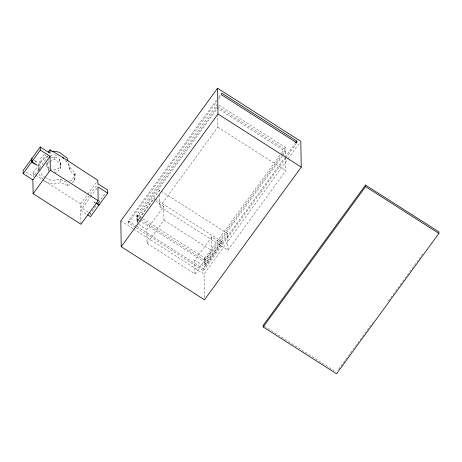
<?xml version="1.0" encoding="UTF-8"?>
<svg xmlns="http://www.w3.org/2000/svg" width="462" height="462" viewBox="0 0 462 462"><rect width="100%" height="100%" fill="white"/><g stroke="black" fill="none" stroke-linecap="round" stroke-linejoin="round"><path stroke-width="0.35" stroke-dasharray="2.31 1.73" d="M54.118 172.031L56.97 172.205L60.782 168.364L60.949 163.923L59.338 159.009L54.389 156.78L51.103 157.727M72.107 182.657L74.775 180.451L75.196 172.979L69.548 167.157L68.33 162.312M39.149 169.987L39.547 163.508L46.061 154.926M49.116 171.725L46.783 165.708L48.758 159.679M38.508 170.773L38.138 167.232L41.066 157.802A15.529 14.536 -1 0 1 46.229 153.355M60.949 163.923L58.559 168.561L53.303 170.08L51.449 169.231M74.775 180.451L74.255 174.659L75.196 172.979L72.112 180.48L69.56 181M47.996 156.127L33.801 176.328L32.796 173.319L39.547 163.508L45.368 157.34L47.95 156.502M88.184 212.087L80.723 207.328L80.671 203.863L97.84 180.319M80.723 207.328L97.476 184.355M80.977 223.573L80.775 210.412L90.408 197.205M90.823 196.627L97.107 188.017M90.494 214.784L90.477 213.548L96.789 204.891M98.475 202.581L105.544 192.885M135.678 227.425L128.401 222.788L128.372 221.027L216.99 99.509M218.688 97.182L220.807 94.277M128.401 222.788L217.019 101.27M218.717 98.949L221.258 95.455M140.333 219.346L136.844 216.99L136.804 214.686L217.435 104.117L285.522 147.557L285.556 149.861L281.745 155.088M137.243 217.377L137.278 214.986L136.804 214.686M136.844 216.99L217.134 106.889M154.25 200.352L154.221 198.452L137.376 221.546L136.908 221.246L136.868 218.751L217.192 108.61M137.341 223.539L137.341 219.046L136.868 218.751M136.908 221.246L159.586 190.153L227.668 233.593L227.928 250.127L159.846 206.687L159.661 195.183M159.846 206.687L217.798 127.217L217.625 115.939M211.665 236.983L194.756 260.17L204.683 266.499L221.593 243.318L211.665 236.983L211.885 250.716L194.976 273.902L147.055 243.335L146.841 229.597L163.75 206.41L156.035 201.49M147.055 243.335L163.964 220.149L163.75 206.41M140.933 219.727L204.926 260.424L204.891 258.119L142.18 218.249M204.891 258.119L281.277 153.378M281.699 152.801L285.522 147.557M204.926 260.424L281.323 155.671M155.336 199.162L221.564 241.412L204.718 264.512L204.995 264.686L204.955 262.185L139.663 220.663M204.955 262.185L282.201 156.266M282.623 155.682L285.585 151.623L217.498 108.183M204.995 264.686L227.668 233.593M136.284 227.812L203.563 270.738L203.534 268.976L284.517 157.929M284.944 157.346L295.12 143.393M203.563 270.738L285.395 158.524M285.816 157.946L296.419 143.411M204.441 297.655L204.065 274.024L287.67 159.384M288.092 158.801L299.549 143.087M227.928 250.127L285.886 170.657L285.666 156.554M338.646 369.3L372.626 322.713M388.34 301.166L422.736 253.99M42.816 179.92L45.172 181.474L53.5 184.159L60.603 182.715L68.376 185.747L69.976 184.425M48.008 162.445L49.191 161.85M49.781 161.556L54.51 159.176L60.314 163.3L60.782 168.364M50.531 155.659L53.759 154.608L58.576 156.121M68.376 185.747L65.731 181.78L60.534 179.308L51.172 180.527L46.235 177.887M46.743 162.936L48.36 167.816L50.832 168.948M95.253 202.489L94.081 201.911L95.143 202.645M45.623 177.558L42.533 175.912L40.338 171.575M26.247 172.257L33.801 176.328M34.321 160.724L37.203 162.312L34.044 159.991M80.671 203.863L45.172 181.474L44.271 180.446M217.475 106.422L285.556 149.861M217.798 127.217L285.886 170.657M163.964 220.149L211.885 250.716M137.208 215.073L141.58 217.862M137.272 219.138L139.074 220.287M138.531 224.295L146.841 229.597M128.372 221.027L136.255 226.051M136.862 226.438L203.534 268.976M120.813 220.905L132.969 228.661M133.576 229.048L204.065 274.024M88.756 212.451L90.477 213.548M264.385 326.189L335.92 371.823M80.775 210.412L86.51 214.073M32.796 173.319L35.152 174.873M35.741 175.26L42.227 179.533M65.558 160.499L68.399 163.571L69.56 170.449L74.255 174.659M38.877 174.307L43.821 179.937M38.138 167.232L40.021 170.952M59.338 159.009L60.314 163.3M48.36 167.816L48.868 170.42M54.389 156.78L54.51 159.176M60.534 179.308L60.603 182.715M285.585 151.623L285.655 155.85M221.564 241.412L221.593 243.318M204.614 257.946L204.585 260.343M204.678 262.012L204.683 266.499M194.756 260.17L194.976 273.902M159.586 190.153L159.609 191.591M137.278 214.986L137.312 217.284M137.341 219.046L137.376 221.546M99.313 201.426L99.336 202.662M98.81 202.119L98.828 203.355M46.754 163.629L46.783 165.708M69.548 167.157L69.56 170.449M50.78 151.75A15.529 14.536 -1 0 1 52.824 151.484"/><path stroke-width="0.69" d="M107.698 193.087L107.646 190.003L97.898 183.778L97.84 180.319L62.711 157.421L49.971 149.775L50.023 153.24L40.269 147.014L23.1 170.565L23.146 173.648L32.9 179.868L33.12 193.722L80.989 224.266L98.163 200.716L97.944 186.867L107.698 193.087L90.523 216.632L87.659 214.801M23.146 173.648L40.321 150.104L40.269 147.014M32.9 179.868L50.069 156.323L40.321 150.104M33.12 193.722L50.289 170.178L50.069 156.323M217.573 88.23L120.813 220.905L121.217 246.685L204.475 299.803L301.23 167.123L300.826 141.343L217.573 88.23L217.977 114.01L121.217 246.685M295.541 142.81L296.812 141.066L221.656 93.116L221.685 94.877L296.841 142.827L296.812 141.066M365.523 185.066L263.173 325.415L263.196 326.975L336.55 373.77L438.9 233.425L438.877 231.86L365.523 185.066L365.552 186.625L263.196 326.975M48.233 152.062L49.971 149.775M96.431 203.066L99.365 204.516M365.552 186.625L438.9 233.425M217.977 114.01L301.23 167.123M50.289 170.178L98.163 200.716M95.674 203.009L98.856 205.209M62.711 157.421L63.658 158.449M67.978 160.926L67.285 158.16L59.633 152.472A15.529 14.536 -1 0 0 52.824 151.484M31.936 158.443L31.988 161.527L37.018 165.153L31.48 162.22L31.433 159.136"/></g></svg>
